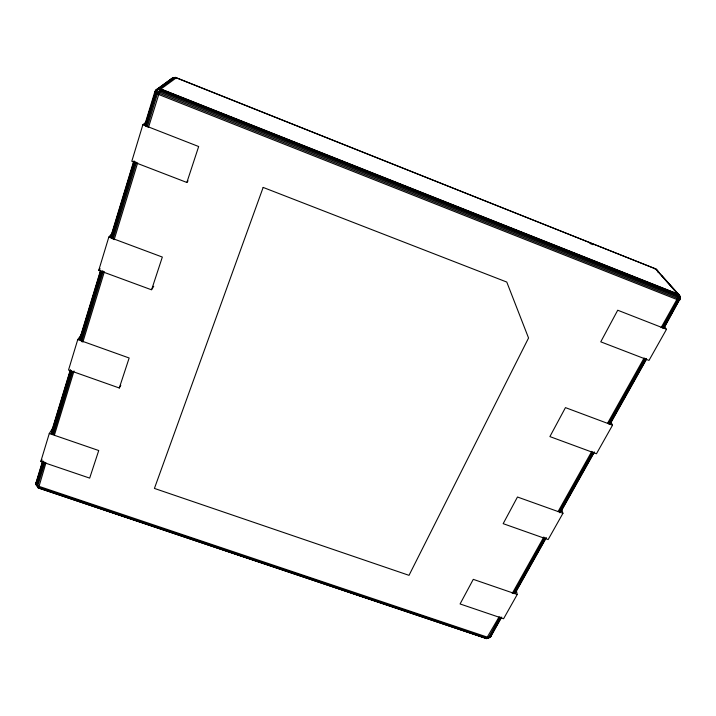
<?xml version="1.0" encoding="UTF-8"?>
<svg xmlns="http://www.w3.org/2000/svg" width="716" height="716" viewBox="0 0 716 716"><rect width="100%" height="100%" fill="white"/><g stroke="black" fill="none" stroke-linecap="round" stroke-linejoin="round"><path stroke-width="1.07" d="M485.618 637.679L486.406 638.591L490.084 637.365L490.809 635.951L489.511 637.249L486.594 637.884M42.62 460.961L35.8 483.407L36.444 485.6L38.995 487.542L38.512 488.133L45.958 462.787M154.701 92.122L156.142 89.76L159.677 88.686L175.143 77.409L176.315 77.713L655.749 268.956L679.538 295.296C681.005 297.498 680.173 302.08 676.862 299.503L158.567 94.449L154.942 92.48L155.318 90.717L171.867 78.411L175.143 77.409L655.382 268.751L678.079 294.473L677.873 299.87L662.56 327.185M37.134 480.937L35.988 482.826L36.015 484.687M170.963 80.282L171.106 79.297M662.864 328.384L678.723 300.102L679.538 295.296L677.81 293.954L160.948 89.008L159.677 88.686L159.865 90.887L148.445 127.546M679.359 300.201L680.021 296.272L661.521 275.329M679.735 300.138L680.2 297.364M678.786 294.509L678.168 295.243L160.286 89.992L159.677 88.686L678.786 294.509L676.862 299.503L661.056 327.731M49.279 433.52L98.736 450.534L89.679 478.109L40.803 461.507L49.279 433.52L53.324 427.192M82.277 333.271L77.749 339.59L68.521 370.047L119.295 387.991L120.789 385.271M108.823 237.077L162.335 257.062L151.568 289.828L98.736 270.362L108.823 237.077L112.797 232.44M146.628 121.595L142.869 124.736L131.807 161.261L186.858 182.464L188.04 180.844M51.391 432.097L70.392 369.599M79.655 339.08L100.58 270.263M110.846 236.45L133.686 161.315M144.632 125.264L154.79 91.881M42.727 461.578L35.898 484.052L38.78 486.271L487.694 637.249L489.422 637.517L500.368 618.015M51.185 433.762L70.374 370.646M79.807 339.617L100.625 271.149M111.034 236.906L134.125 160.948M144.865 125.64L156.142 89.76L172.842 77.776M43.434 461.211L36.444 485.6M51.874 433.457L71.045 370.476M80.461 339.518L101.251 271.194M111.32 238.106L134.384 162.308M145.429 126.016L157.189 89.079M489.422 637.517L486.406 638.591L38.422 488.035L36.919 485.314L44.079 461.82M52.537 434.057L71.734 371.049M81.168 340.082L102.316 270.675M112.403 237.578L135.503 161.762M146.243 126.517L156.33 93.42L158.397 88.712L173.961 77.435L176.476 78.59L176.476 77.713L175.143 77.409M44.947 462.357L37.778 485.851L38.422 488.035L36.919 485.314M53.414 434.594L72.647 371.586M81.767 341.684L103.274 271.203M113.056 239.171L136.514 162.281M147.272 127.045L157.377 93.939L160.948 89.008L176.476 77.713M54.443 435.024L74.025 370.969M82.841 342.141L104.384 271.677M114.175 239.645L137.678 162.774M35.988 482.826L35.863 483.748L36.999 481.85M119.295 387.991L129.157 357.991L77.749 339.59M186.858 182.464L198.663 146.529L142.869 124.736M663.499 328.456L680.057 298.5M499.142 616.816L486.406 638.591L488.607 637.482L500.09 616.986M512.226 593.448L543.847 537M558.024 511.689L591.819 451.34M607.633 423.12L644.158 357.902M513.22 593.573L544.402 537.949M559.169 511.609L592.535 452.082M608.403 423.791L645.053 358.412M514.043 593.636L545.225 538.047M559.456 512.692L593.376 452.235M609.244 423.953L645.895 358.618M501.209 617.425L490.084 637.365L488.607 637.661M514.706 593.51L545.887 537.967M560.109 512.629L594.02 452.217M609.889 423.953L646.539 358.662M501.737 617.094L490.558 637.034L489.511 637.249M515.708 592.248L546.326 537.716M561.093 511.43L594.441 452.038M610.3 423.8L646.494 359.28M663.875 328.375L679.609 299.592M517.247 594.468L503.59 618.74L460.075 603.955L473.276 579.351L517.247 594.468L516.272 590.297M562.946 513.291L548.152 539.569L503.169 523.664L517.471 497.011L562.946 513.291L561.532 509.192M612.529 425.206L596.464 453.747L549.897 436.59L565.452 407.619L612.529 425.206L611.034 422.27M666.515 329.288L649 360.408L600.76 341.836L617.72 310.225L666.515 329.288L663.983 326.013M152.105 288.933L153.725 286.266M40.803 461.507L41.975 459.618M98.736 270.362L100.097 268.67M156.33 93.42L159.865 90.887L678.079 296.2L679.538 295.296M488.607 637.482L487.256 637.929L38.557 487.077L37.778 485.851L38.431 487.677L486.817 638.386M490.263 636.667L490.809 636.551M655.113 269.261L656.662 269.476L659.302 272.814M50.639 491.453L83.45 502.48M218.917 548.017L260.194 561.899M340.628 588.937L348.03 591.425M389.307 605.297L434.818 620.602M485.788 638.225L38.709 487.963L37.993 487.077L38.422 488.035M589.93 243.467L593.054 244.711M655.382 268.751L656.662 269.476M158.397 88.712L159.865 90.887M37.993 487.077L38.512 488.133M657.825 271.131L657.995 272.161M678.079 296.2L678.723 300.102M263.157 187.422L154.423 488.419L409.015 575.333L528.551 338.006L506.776 282.059L263.157 187.422M159.417 91.979L157.377 93.939L158.97 93.196L677.408 298.402L677.873 299.87L677.819 297.274L159.417 91.979"/></g></svg>
